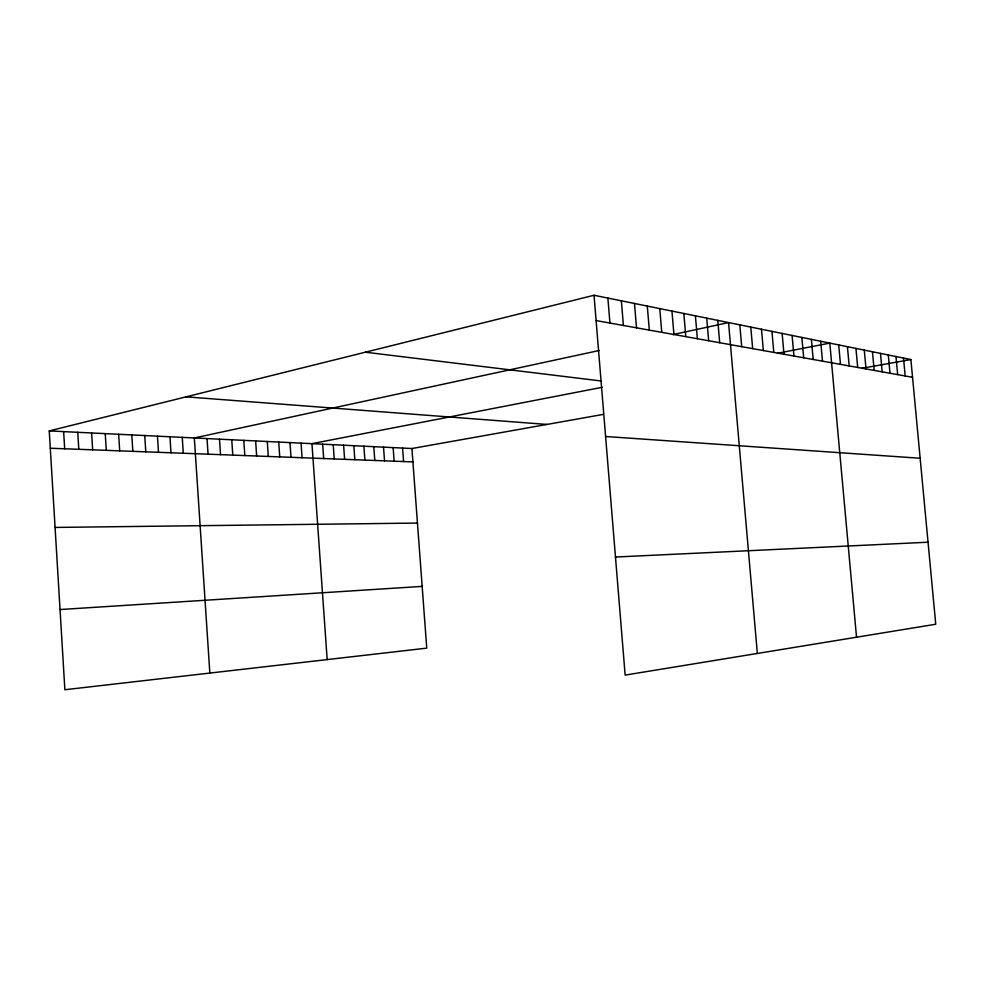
<?xml version="1.0" encoding="UTF-8"?>
<svg xmlns="http://www.w3.org/2000/svg" width="985" height="985" viewBox="0 0 985 985"><rect width="100%" height="100%" fill="white"/><g stroke="black" fill="none" stroke-linecap="round" stroke-linejoin="round"><path stroke-width="1.48" d="M49.25 430.913L411.915 448.52L426.751 648.142L64.875 689.734L49.25 430.913L594.029 295.266L910.879 359.562L935.75 624.244L625.143 675.107L594.029 295.266M599.422 350.463L194.328 437.956L209.842 673.075M672.989 334.568L728.555 322.575L757.354 653.449M602.278 387.29L311.95 443.656L327.168 659.593M777.485 353.27L829.801 343.112L856.531 637.221M411.915 448.52L602.894 414.463M861.678 368.341L910.879 359.562M60.036 609.543L422.159 586.395M615.465 557.03L928.042 542.218M55.074 527.431L417.455 523.072M50.297 448.237L412.912 461.903M605.603 436.503L920.15 458.259M186.091 396.844L546.971 424.437M365.386 352.199L601.17 380.986M596.11 320.581L912.541 377.28M903.504 358.072L905.178 375.962M895.981 356.545L897.667 374.608M888.298 354.982L889.997 373.241M880.467 353.393L882.178 371.837M872.464 351.768L874.188 370.409M864.288 350.118L866.024 368.944M855.94 348.419L857.689 367.454M847.42 346.695L849.181 365.927M838.703 344.922L840.476 364.364M820.69 341.266L822.487 361.138M811.381 339.382L813.191 359.476M801.852 337.449L803.686 357.777M792.112 335.466L793.947 356.028M782.139 333.447L783.998 354.243M771.932 331.366L773.791 352.421M761.479 329.249L763.363 350.549M750.767 327.082L752.663 348.628M739.797 324.853L741.705 346.671M717.769 320.384L719.703 342.731M706.725 318.143L708.671 340.748M695.41 315.84L697.368 338.729M683.824 313.489L685.794 336.648M671.942 311.088L673.937 334.531M659.778 308.613L661.772 332.351M647.293 306.076L649.312 330.11M634.488 303.478L636.519 327.82M621.35 300.819L623.406 325.469M607.88 298.086L609.937 323.055M402.594 448.064L403.591 461.546M393.138 447.609L394.135 461.189M383.534 447.141L384.532 460.832M373.783 446.661L374.792 460.463M363.884 446.18L364.893 460.094M353.824 445.7L354.834 459.712M343.605 445.195L344.615 459.33M333.213 444.691L334.235 458.936M322.674 444.186L323.683 458.542M301.053 443.139L302.075 457.729M289.984 442.597L291.006 457.311M278.718 442.043L279.74 456.88M267.267 441.489L268.302 456.449M255.632 440.923L256.654 456.006M243.787 440.357L244.822 455.562M231.746 439.766L232.78 455.107M219.495 439.175L220.529 454.651M207.022 438.571L208.057 454.183M182.237 437.365L183.284 453.248M169.949 436.774L170.996 452.78M157.452 436.158L158.487 452.312M144.733 435.542L145.78 451.832M131.805 434.914L132.84 451.339M118.643 434.274L119.69 450.847M105.247 433.634L106.294 450.342M91.617 432.969L92.664 449.825M77.753 432.292L78.8 449.308M63.631 431.615L64.678 448.778"/></g></svg>
